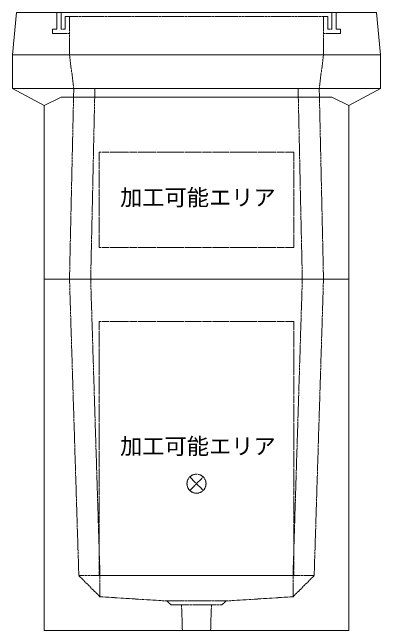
# Model space of a CAD drawing. Units: millimetres, scale not verified. Extents: x -3712 to 3712, y -2625 to 2625.
# Drawn here: x -472 to 398, y -1585 to -125 of the extents above; entities that cross this region are included whole.
import ezdxf
from ezdxf.enums import TextEntityAlignment as Align

# ---------------------------------------------------------------- set-up
doc = ezdxf.new("R2010")
doc.units = ezdxf.units.MM
doc.header["$LTSCALE"] = 10
doc.linetypes.add('LONG_DASHED1', pattern=[7, 6, -1])
doc.linetypes.add('LONG_DOUBLE_CHAIN', pattern=[21.8, 18, -1, 0.6, -0.6, 0.6, -1])
for name, color, linetype, lineweight in [('0-7_D-STR', 7, 'LONG_DASHED1', 9), ('0-9_D-STR-STR5', 1, 'LONG_DOUBLE_CHAIN', 9), ('0-A_D-STR-STR4', 134, 'LONG_DASHED1', 9)]:
    doc.layers.add(name, color=color, linetype=linetype, lineweight=lineweight)
doc.styles.add('ＭＳ ゴシック', font='')
doc.styles.get('ＭＳ ゴシック').set_extended_font_data('MS Gothic')

# ---------------------------------------------------------------- blocks, each defined once
blk = doc.blocks.new('A$C4FB20316')
at = {"layer": '0-7_D-STR', "linetype": 'Continuous'}
for p, q in [((-4350, 4500), (-4350, 5300)), ((-4350, 5300), (4350, 5300)), ((4350, 5300), (4350, 4500)), ((-3600, 4100), (-4350, 4500)), ((4350, 4500), (-4350, 4500)), ((3600, 4100), (4350, 4500)), ((-3600, 4100), (-3200, 4300)), ((-3600, 0), (-3600, 4100)), ((3600, 4100), (3600, 0)), ((-3600, 0), (3600, 0))]:
    blk.add_line(p, q, dxfattribs=at)
at = {"layer": '0-7_D-STR'}
for p, q in [((-3000, 5300), (-2900, 4500)), ((3000, 5300), (2900, 4500)), ((-2900, 4500), (-3000, 0)), ((-2400, 4500), (-2500, 0)), ((2400, 4500), (2500, 0)), ((2900, 4500), (3000, 0))]:
    blk.add_line(p, q, dxfattribs=at)
at = {"layer": '0-7_D-STR', "linetype": 'Continuous'}
blk.add_lwpolyline([(3600, 4100), (3200, 4300), (-3200, 4300)], dxfattribs=at)
at = {"layer": '0-9_D-STR-STR5'}
for p, q in [((2300, 3000), (2300, 750)), ((2300, 750), (-2300, 750))]:
    blk.add_line(p, q, dxfattribs=at)
blk.add_lwpolyline([(2300, 3000), (-2300, 3000), (-2300, 750)], dxfattribs=at)
blk = doc.blocks.new('A$C019679C0')
at = {"layer": '0-7_D-STR', "linetype": 'Continuous'}
for p, q in [((-4350, 0), (-4250, 1000)), ((4250, 1000), (-4250, 1000)), ((4350, 0), (4250, 1000)), ((-4350, 0), (4350, 0))]:
    blk.add_line(p, q, dxfattribs=at)
at = {"layer": '0-7_D-STR'}
for p, q in [((-3000, 0), (-3000, 900)), ((3000, 900), (3000, 0))]:
    blk.add_line(p, q, dxfattribs=at)
at = {"layer": '0-A_D-STR-STR4'}
for points in [[(-3300, 1000), (-3300, 600), (-3400, 600), (-3400, 500), (-3000, 500)], [(-3000, 900), (-3100, 900), (-3100, 600), (-3200, 600), (-3200, 1000)], [(-3000, 900), (3000, 900), (3100, 900)], [(3300, 1000), (3300, 600), (3400, 600), (3400, 500), (3000, 500)], [(3100, 900), (3100, 600), (3200, 600), (3200, 1000)]]:
    blk.add_lwpolyline(points, dxfattribs=at)
blk = doc.blocks.new('A$C2D8D082F')
at = {"layer": '0-7_D-STR', "linetype": 'Continuous'}
for p, q in [((-3600, 0), (3600, 0)), ((-3600, -8300), (-3600, 0))]:
    blk.add_line(p, q, dxfattribs=at)
at = {"layer": '0-7_D-STR'}
for p, q in [((-3000, 0), (-2780, -7000)), ((-2500, 0), (-2280, -7000)), ((2500, 0), (2280, -7000)), ((3000, 0), (2780, -7000)), ((-2280, -7500), (-2780, -7000)), ((-2780, -7000), (2780, -7000)), ((-2280, -7500), (-2280, -7000)), ((2280, -7500), (2780, -7000)), ((2280, -7500), (2280, -7000)), ((-2280, -7500), (-700, -7600)), ((2280, -7500), (700, -7600)), ((-600, -7690), (-700, -7600)), ((700, -7600), (-700, -7600)), ((600, -7690), (-600, -7690)), ((-333, -8300), (-352.5, -7690)), ((333, -8300), (352.5, -7690)), ((600, -7690), (700, -7600))]:
    blk.add_line(p, q, dxfattribs=at)
at = {"layer": '0-7_D-STR', "linetype": 'Continuous'}
blk.add_lwpolyline([(-3600, -8300), (3600, -8300), (3600, 0)], dxfattribs=at)
at = {"layer": '0-9_D-STR-STR5'}
for p, q in [((2300, -1000), (2300, -7000)), ((2300, -7000), (-2300, -7000))]:
    blk.add_line(p, q, dxfattribs=at)
blk.add_lwpolyline([(2300, -1000), (-2300, -1000), (-2300, -7000)], dxfattribs=at)
blk = doc.blocks.new('A$C1C640AAB')
at = {"layer": '0-9_D-STR-STR5'}
for p, q in [((-159.1, -159.1), (159.1, 159.1)), ((-159.1, 159.1), (159.1, -159.1))]:
    blk.add_line(p, q, dxfattribs=at)
blk.add_circle((0, 0), 225, dxfattribs=at)
blk = doc.blocks.new('A$C14364814')
at = {"layer": '0-7_D-STR'}
blk.add_blockref('A$C2D8D082F', (0, 0), dxfattribs=at)
at = {"layer": '0-9_D-STR-STR5'}
blk.add_blockref('A$C1C640AAB', (0, -4830), dxfattribs=at)

msp = doc.modelspace()

# ---------------------------------------------------------------- block references
at = {"layer": '0-7_D-STR', "xscale": 0.1, "yscale": 0.1}
for name, p in [('A$C019679C0', (-37.5, -225)), ('A$C4FB20316', (-37.5, -755)), ('A$C14364814', (-37.5, -755))]:
    msp.add_blockref(name, p, dxfattribs=at)

# ---------------------------------------------------------------- texts
at = {"layer": '0-9_D-STR-STR5', "style": 'ＭＳ ゴシック'}
for p in [(-217.98, -592.75), (-217.98, -1180.25)]:
    msp.add_text('加工可能エリア', height=38.49, dxfattribs=at).set_placement(p, align=Align.BOTTOM_LEFT)

doc.saveas('drawing.dxf')
